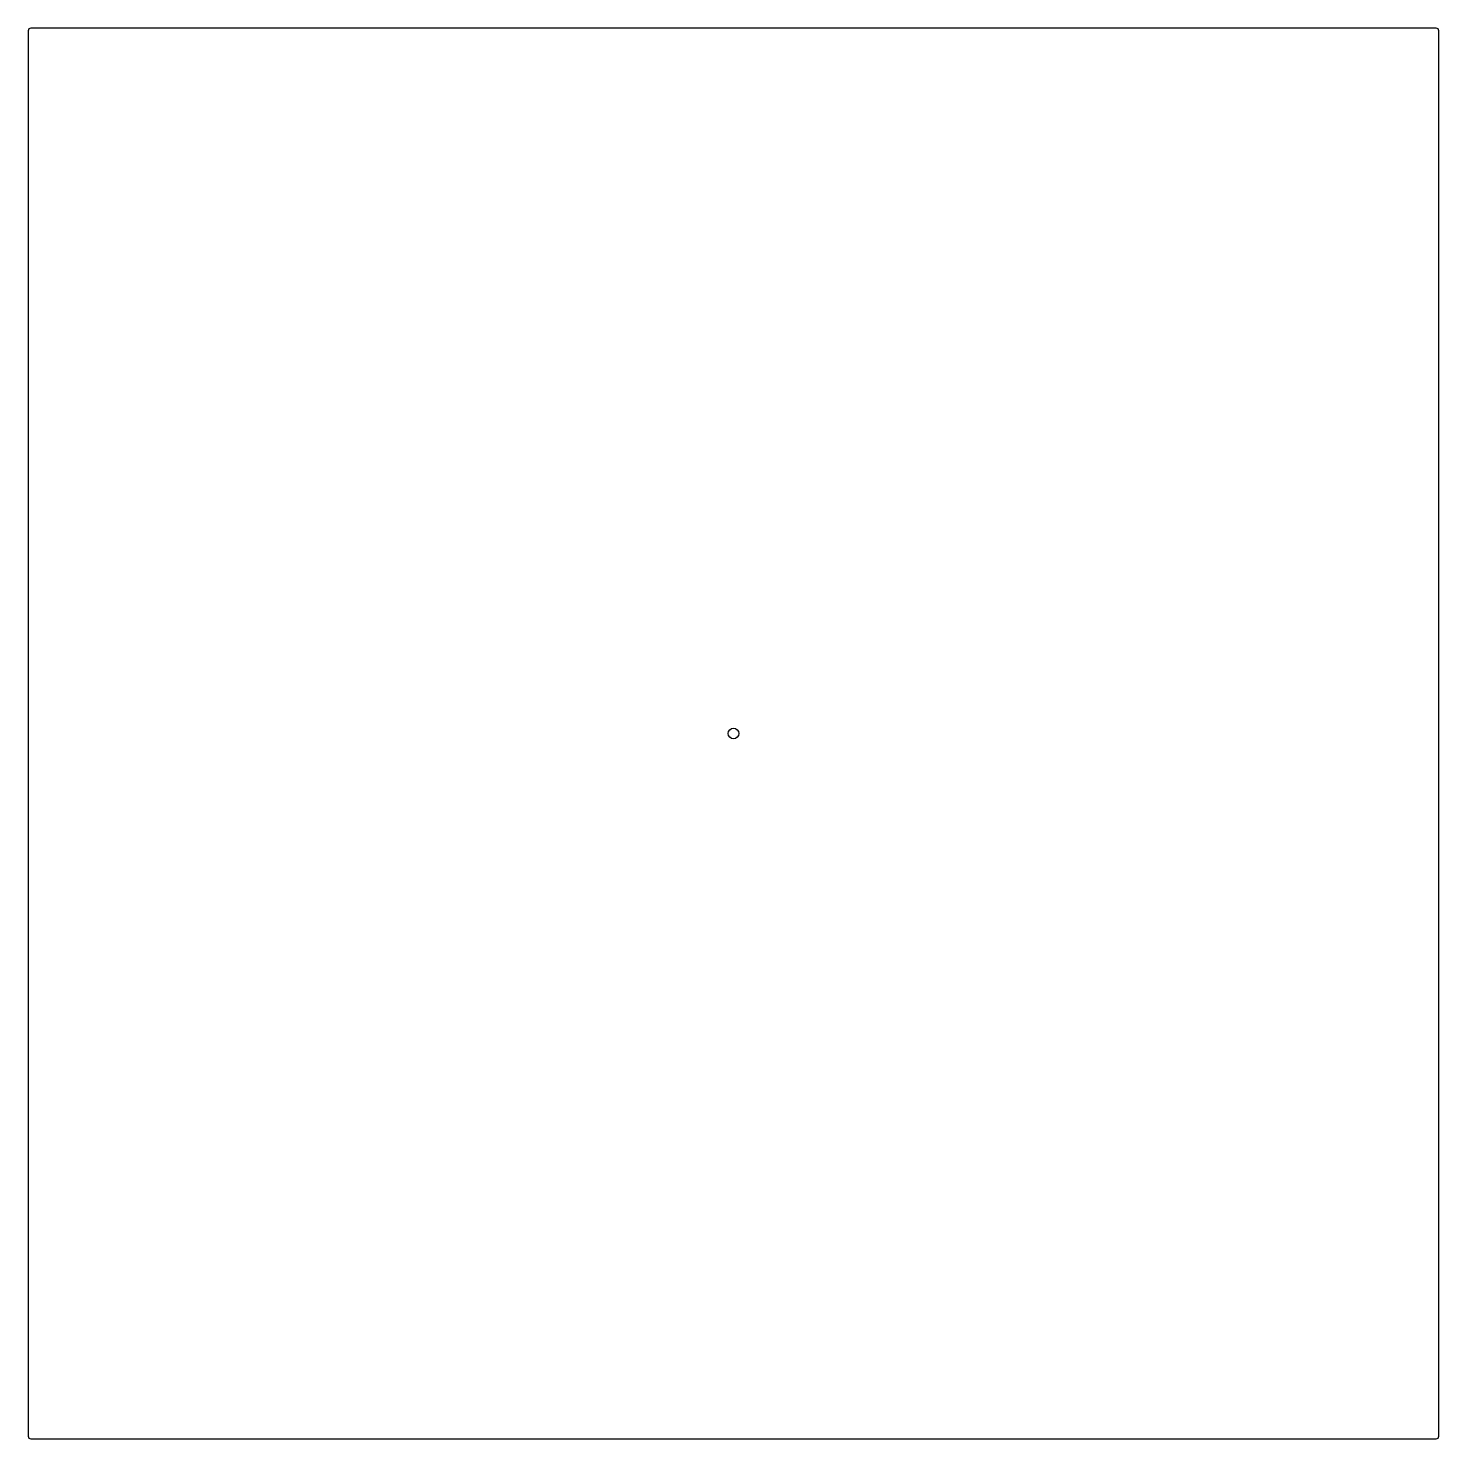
# Model space of a CAD drawing. Header units: millimetres. Extents: x -303 to 253, y -253 to 303.
import ezdxf

# ---------------------------------------------------------------- set-up
doc = ezdxf.new("R2010")
doc.units = ezdxf.units.MM
doc.layers.get('0').update_dxf_attribs({"linetype": 'CONTINUOUS'})

msp = doc.modelspace()

# ---------------------------------------------------------------- linework, layer by layer
msp.add_lwpolyline([(-303.5, -252.5, 0.414214), (-302.5, -253.5), (252.5, -253.5, 0.414214), (253.5, -252.5), (253.5, 302.5, 0.414214), (252.5, 303.5), (-302.5, 303.5, 0.414214), (-303.5, 302.5)], format="xyb", close=True)
msp.add_circle((-25, 25), 2.1)

doc.saveas('drawing.dxf')
